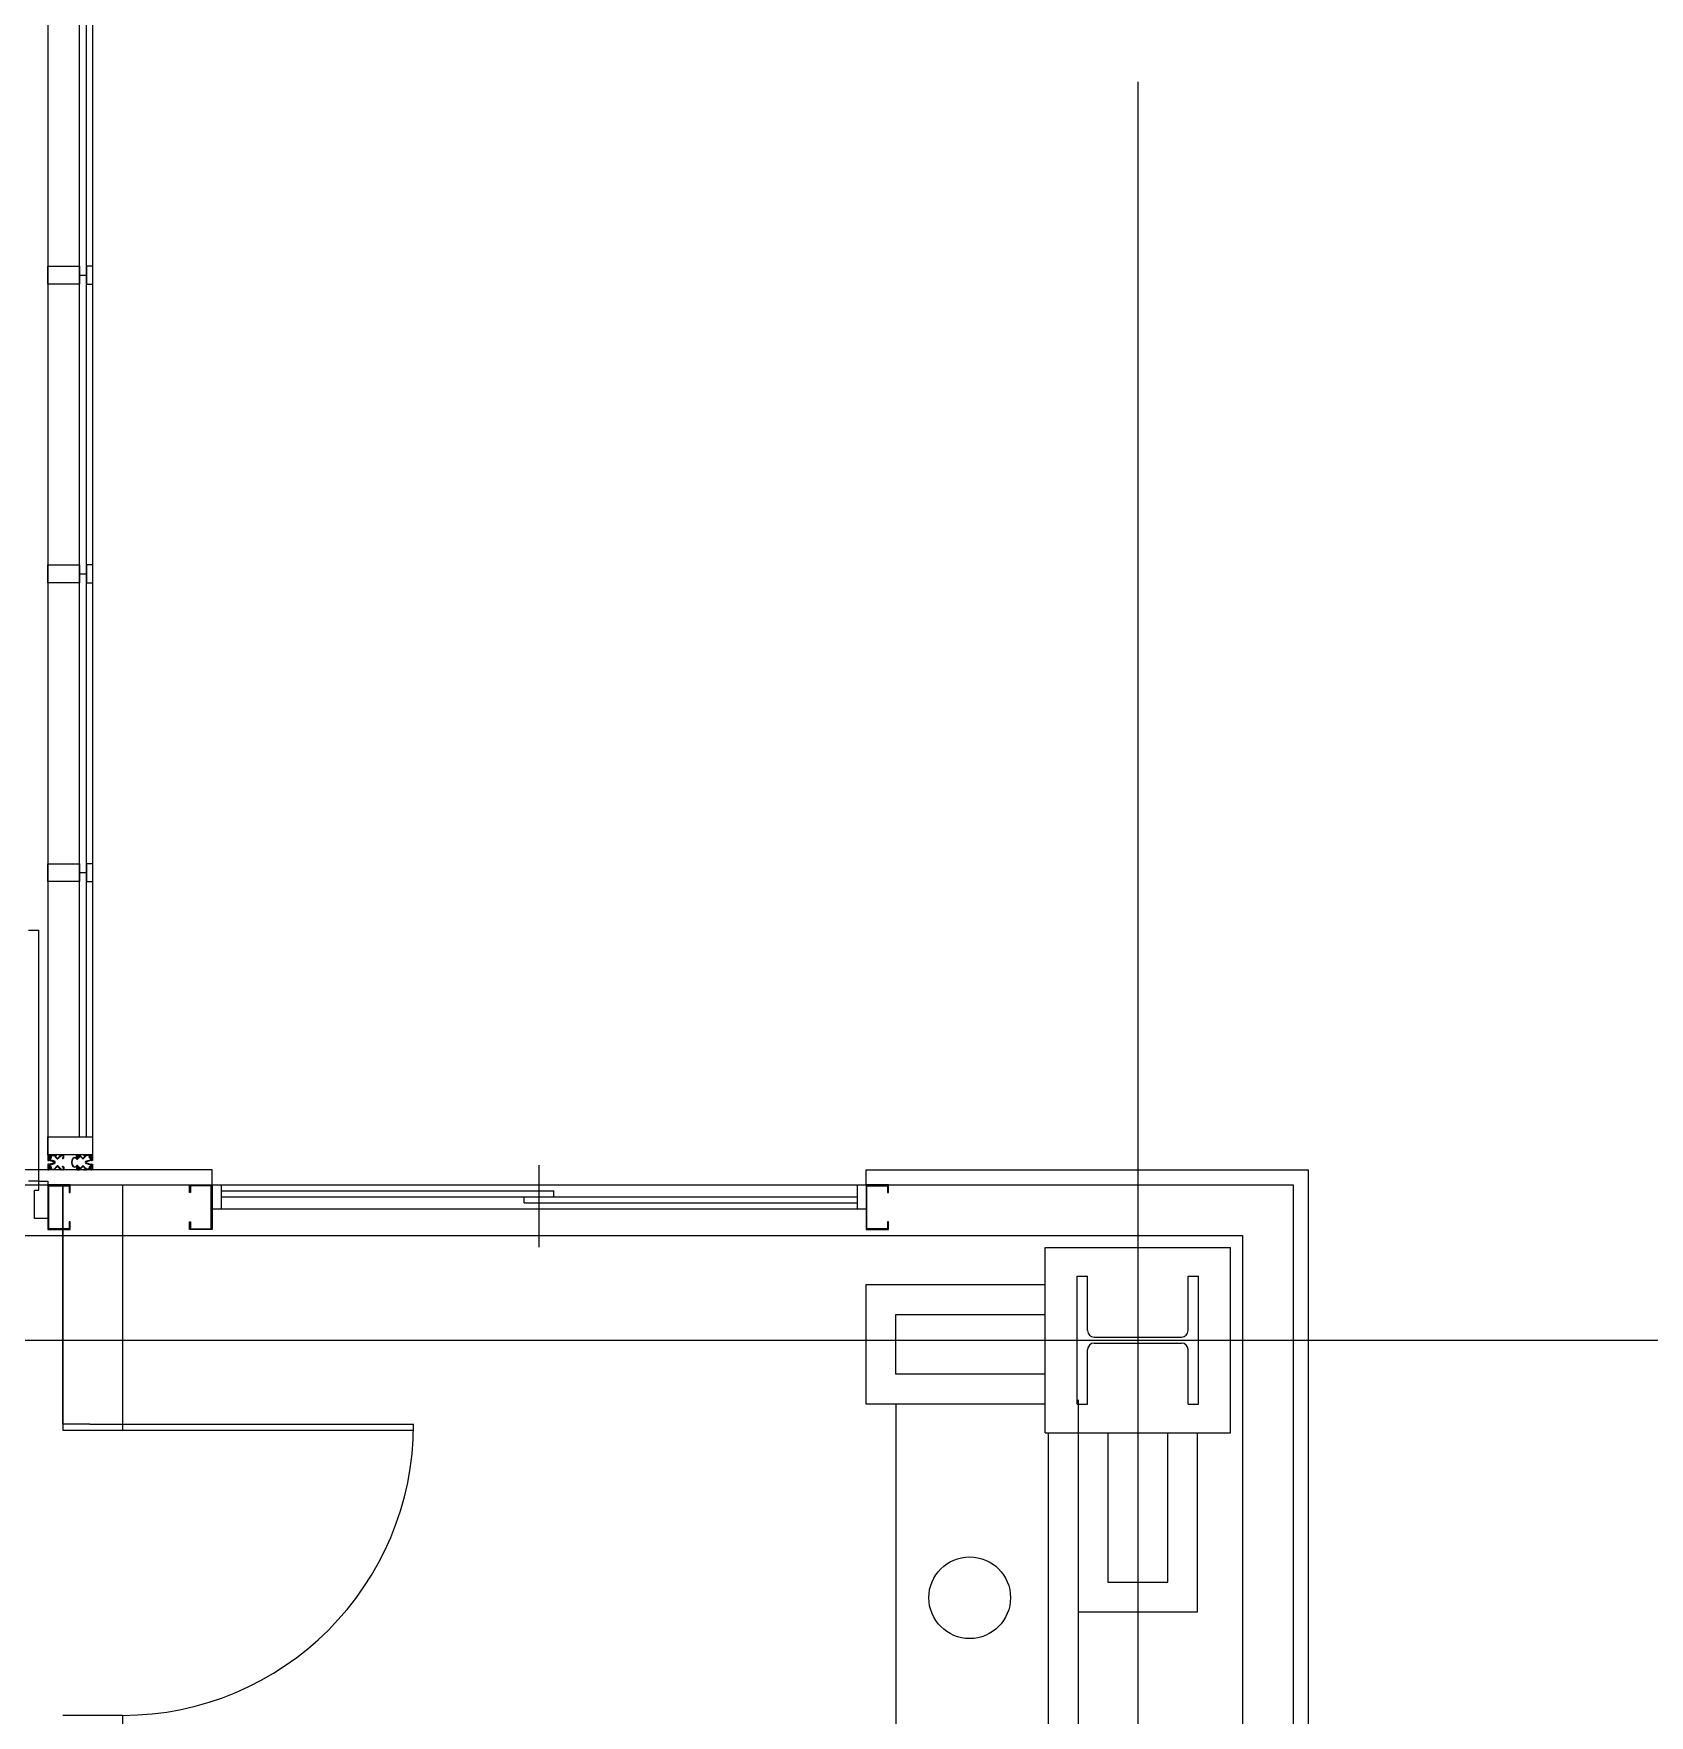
# Model space of a CAD drawing. Header units: millimetres. Extents: x -168200 to 672800, y -7409 to 118800.
# Drawn here: x 277003 to 282413, y 12644 to 18274 of the extents above; entities that cross this region are included whole.
import ezdxf
from ezdxf.xclip import XClip

# ---------------------------------------------------------------- set-up
doc = ezdxf.new("R2010")
doc.units = ezdxf.units.MM
doc.header["$LTSCALE"] = 200
doc.header["$XCLIPFRAME"] = 0
doc.linetypes.add('CENTER', pattern=[50.8, 31.75, -6.35, 6.35, -6.35])
for name, color, linetype in [('1 BA', 9, 'Continuous'), ('단면선', 252, 'Continuous'), ('입면선', 252, 'Continuous'), ('중심선', 252, 'CENTER')]:
    doc.layers.add(name, color=color, linetype=linetype)

# ---------------------------------------------------------------- blocks, each defined once
blk = doc.blocks.new('I-Center 3층 평면도')
at = {"layer": '단면선', "ltscale": 100}
for p, q in [((-203.5, -214), (-203.5, 214)), ((-203.5, 214), (-168.5, 214)), ((-168.5, 32), (-168.5, 214)), ((168.5, 32), (168.5, 214)), ((168.5, 214), (203.5, 214)), ((203.5, -214), (203.5, 214)), ((-146.5, 10), (146.5, 10)), ((-168.5, -214), (-168.5, -32)), ((-146.5, -10), (146.5, -10)), ((168.5, -214), (168.5, -32)), ((-203.5, -214), (-168.5, -214)), ((168.5, -214), (203.5, -214))]:
    blk.add_line(p, q, dxfattribs=at)
for centre, start, end in [((-146.5, 32), 180, 270), ((146.5, 32), 270, 0), ((-146.5, -32), 90, 180), ((146.5, -32), 0, 90)]:
    blk.add_arc(centre, 22, start, end, dxfattribs=at)
at = {"layer": '입면선', "ltscale": 200}
for p, q in [((570, 570), (570, -6000)), ((-3600, -281.3), (-3600, 520)), ((-3600, 520), (-3600, -301.3)), ((-3400, 520), (-3400, -301.3)), ((-3100, 520), (-3100, 440)), ((-3100, 520), (-910, 520)), ((-3070, 520), (-3070, 440)), ((-940, 520), (-940, 440)), ((-910, 520), (-910, 440)), ((-3070, 500), (-1955, 500)), ((-3070, 480), (-940, 480)), ((-2055, 460), (-2055, 480)), ((-2055, 460), (-940, 460)), ((-1955, 480), (-1955, 500)), ((-3100, 440), (-910, 440)), ((-310, -310), (-310, 310)), ((-310, 310), (310, 310)), ((310, -310), (310, 310)), ((-910, -214), (-910, 186)), ((-910, 186), (-310, 186)), ((-810, -114), (-810, 86)), ((-810, 86), (-310, 86)), ((-310, -114), (-810, -114)), ((-310, -214), (-910, -214)), ((-810, -214), (-810, -4300)), ((-200, -200), (-200, -1047.9)), ((-3509, -281.3), (-3600, -281.3)), ((-3509, -281.3), (-2425, -281.3)), ((-3600, -301.3), (-2425, -301.3)), ((-310, -310), (310, -310)), ((-300, -310), (-300, -14690)), ((-200, -310), (-200, -14690)), ((-100, -310), (-100, -810)), ((100, -810), (100, -310)), ((200, -910), (200, -310)), ((-100, -810), (100, -810)), ((-200, -910), (200, -910)), ((-3400, -1256.3), (-3600, -1256.3)), ((-3400, -1256.3), (-3400, -15310))]:
    blk.add_line(p, q, dxfattribs=at)
at = {"layer": '입면선'}
for p, q in [((-100350, 350), (350, 350)), ((350, 350), (350, -60470))]:
    blk.add_line(p, q, dxfattribs=at)
at = {"layer": '입면선', "ltscale": 200}
for points in [[(-4100, 520), (-3100, 520), (-3100, 570), (-4100, 570)], [(-3175, 494.5), (-3175, 520), (-3100, 520), (-3100, 370), (-3175, 370), (-3175, 395.5), (-3172, 395.5), (-3172, 373), (-3103, 373), (-3103, 517), (-3172, 517), (-3172, 494.5)], [(-835, 494.5), (-835, 520), (-910, 520), (-910, 370), (-835, 370), (-835, 395.5), (-838, 395.5), (-838, 373), (-907, 373), (-907, 517), (-838, 517), (-838, 494.5)]]:
    blk.add_lwpolyline(points, close=True, dxfattribs=at)
blk.add_lwpolyline([(-910, 520), (-910, 570), (570, 570)], dxfattribs=at)
at = {"layer": '입면선'}
blk.add_lwpolyline([(-910, 520), (520, 520), (520, -6000)], dxfattribs=at)
at = {"layer": '입면선', "ltscale": 200}
blk.add_circle((-563, -862.4), 136.8, dxfattribs=at)
blk.add_arc((-3400, -281.3), 975, 270, 0, dxfattribs=at)
at = {"layer": '중심선', "ltscale": 200}
for p, q in [((0, 4212.6), (0, -71575.7)), ((-2005, 310.7), (-2005, 586)), ((-109507.9, 0), (9086.6, 0))]:
    blk.add_line(p, q, dxfattribs=at)

msp = doc.modelspace()

# ---------------------------------------------------------------- linework, layer by layer
at = {"layer": '1 BA', "linetype": 'Continuous'}
for p, q in [((277050, 42355), (277050, 14520)), ((277200, 42355), (277200, 14580))]:
    msp.add_line(p, q, dxfattribs=at)
at = {"layer": '1 BA', "linetype": 'Continuous', "ltscale": 2}
for p, q in [((277156, 14580), (277156, 42355)), ((277180, 14580), (277180, 42355))]:
    msp.add_line(p, q, dxfattribs=at)
at = {"layer": '1 BA'}
for p, q in [((277050, 17435), (277050, 17495)), ((277050, 17495), (277156, 17495)), ((277156, 17495), (277156, 17435)), ((277156, 17465), (277180, 17465)), ((277180, 17495), (277180, 17435)), ((277200, 17495), (277180, 17495)), ((277200, 17495), (277200, 17435)), ((277156, 17435), (277050, 17435)), ((277180, 17435), (277200, 17435)), ((277050, 16435), (277050, 16495)), ((277050, 16495), (277156, 16495)), ((277156, 16495), (277156, 16435)), ((277156, 16465), (277180, 16465)), ((277180, 16495), (277180, 16435)), ((277200, 16495), (277180, 16495)), ((277200, 16495), (277200, 16435)), ((277156, 16435), (277050, 16435)), ((277180, 16435), (277200, 16435)), ((277050, 15435), (277050, 15495)), ((277050, 15495), (277156, 15495)), ((277156, 15495), (277156, 15435)), ((277180, 15495), (277180, 15435)), ((277200, 15495), (277180, 15495)), ((277200, 15495), (277200, 15435)), ((277156, 15435), (277050, 15435)), ((277156, 15465), (277180, 15465)), ((277180, 15435), (277200, 15435)), ((276985, 15272.5), (277020, 15272.5)), ((277020, 14432.5), (277020, 15272.5)), ((277050, 14520), (277050, 14580)), ((277050, 14580), (277200, 14580)), ((277200, 14580), (277200, 14520)), ((277200, 14520), (277050, 14520)), ((277050, 14519.5), (277050, 14501.5)), ((277050, 14488.5), (277050, 14470.5)), ((277053, 14520), (277050.5, 14520)), ((277050.5, 14501), (277053, 14501)), ((277053, 14489), (277050.5, 14489)), ((277050.5, 14470), (277053, 14470)), ((277055.5, 14520), (277053.5, 14520)), ((277053.5, 14520), (277053.5, 14516.6)), ((277055.5, 14520), (277053.5, 14520)), ((277053.5, 14520), (277053.5, 14516.6)), ((277053.5, 14515.6), (277053.5, 14519.5)), ((277053.5, 14513.5), (277053.5, 14512.1)), ((277053.5, 14506), (277053.5, 14510)), ((277053.5, 14509), (277053.5, 14507.3)), ((277053.5, 14509), (277053.5, 14507.3)), ((277053.5, 14501.5), (277053.5, 14502.1)), ((277053.5, 14502.1), (277071, 14496.4)), ((277071, 14493.6), (277053.5, 14487.9)), ((277053.5, 14487.9), (277053.5, 14488.5)), ((277053.5, 14480), (277053.5, 14484)), ((277053.5, 14481), (277053.5, 14482.7)), ((277053.5, 14481), (277053.5, 14482.7)), ((277053.5, 14476.5), (277053.5, 14477.9)), ((277053.5, 14470.5), (277053.5, 14474.4)), ((277053.5, 14470), (277053.5, 14473.4)), ((277053.5, 14470), (277053.5, 14473.4)), ((277055.5, 14470), (277053.5, 14470)), ((277055.5, 14470), (277053.5, 14470)), ((277053.7, 14516.2), (277054.9, 14515.4)), ((277053.7, 14516.2), (277054.9, 14515.4)), ((277054.9, 14510.2), (277053.7, 14509.4)), ((277054.9, 14510.2), (277053.7, 14509.4)), ((277054.9, 14479.8), (277053.7, 14480.6)), ((277054.9, 14479.8), (277053.7, 14480.6)), ((277053.7, 14473.8), (277054.9, 14474.6)), ((277053.7, 14473.8), (277054.9, 14474.6)), ((277055.8, 14515.3), (277053.8, 14515.3)), ((277056.8, 14513.8), (277053.8, 14513.8)), ((277053.8, 14511.8), (277056.8, 14511.8)), ((277053.8, 14510.3), (277055.8, 14510.3)), ((277055.8, 14479.7), (277053.8, 14479.7)), ((277053.8, 14478.2), (277056.8, 14478.2)), ((277056.8, 14476.2), (277053.8, 14476.2)), ((277053.8, 14474.7), (277055.8, 14474.7)), ((277071.9, 14499.3), (277054.1, 14505.1)), ((277054.1, 14484.9), (277071.9, 14490.7)), ((277054.5, 14506.3), (277056.5, 14506.3)), ((277054.5, 14506.3), (277056.5, 14506.3)), ((277054.5, 14483.7), (277056.5, 14483.7)), ((277054.5, 14483.7), (277056.5, 14483.7)), ((277055.2, 14515.3), (277055.3, 14515.3)), ((277055.2, 14515.3), (277055.3, 14515.3)), ((277055.3, 14510.3), (277055.2, 14510.3)), ((277055.3, 14510.3), (277055.2, 14510.3)), ((277055.3, 14479.7), (277055.2, 14479.7)), ((277055.3, 14479.7), (277055.2, 14479.7)), ((277055.2, 14474.7), (277055.3, 14474.7)), ((277055.2, 14474.7), (277055.3, 14474.7)), ((277055.5, 14519.3), (277055.5, 14520)), ((277055.5, 14519.3), (277055.5, 14520)), ((277071, 14519.3), (277055.5, 14519.3)), ((277071, 14519.3), (277055.5, 14519.3)), ((277055.5, 14515.5), (277055.5, 14516.8)), ((277055.5, 14515.5), (277055.5, 14516.8)), ((277055.5, 14508.8), (277055.5, 14510.1)), ((277055.5, 14508.8), (277055.5, 14510.1)), ((277055.5, 14481.2), (277055.5, 14479.9)), ((277055.5, 14481.2), (277055.5, 14479.9)), ((277055.5, 14474.5), (277055.5, 14473.2)), ((277055.5, 14474.5), (277055.5, 14473.2)), ((277071, 14470.7), (277055.5, 14470.7)), ((277055.5, 14470.7), (277055.5, 14470)), ((277071, 14470.7), (277055.5, 14470.7)), ((277055.5, 14470.7), (277055.5, 14470)), ((277055.8, 14515.7), (277055.8, 14515.3)), ((277055.8, 14510.3), (277055.8, 14509.9)), ((277055.8, 14480.1), (277055.8, 14479.7)), ((277055.8, 14474.7), (277055.8, 14474.3)), ((277056, 14517.3), (277056.4, 14517.3)), ((277056, 14517.3), (277056.4, 14517.3)), ((277056.4, 14508.3), (277056, 14508.3)), ((277056.4, 14508.3), (277056, 14508.3)), ((277056.4, 14481.7), (277056, 14481.7)), ((277056.4, 14481.7), (277056, 14481.7)), ((277056, 14472.7), (277056.4, 14472.7)), ((277056, 14472.7), (277056.4, 14472.7)), ((277059.3, 14513.5), (277056.6, 14516.1)), ((277056.6, 14509.5), (277059.3, 14512.1)), ((277059.3, 14477.9), (277056.6, 14480.5)), ((277056.6, 14473.9), (277059.3, 14476.5)), ((277057.9, 14513.2), (277056.8, 14513.8)), ((277056.8, 14511.8), (277057.9, 14512.4)), ((277056.8, 14478.2), (277057.9, 14477.6)), ((277057.9, 14476.8), (277056.8, 14476.2)), ((277057.1, 14517), (277060.9, 14513.2)), ((277057.1, 14517), (277060.9, 14513.2)), ((277060.9, 14512.4), (277057.1, 14508.6)), ((277060.9, 14512.4), (277057.1, 14508.6)), ((277060.9, 14477.6), (277057.1, 14481.4)), ((277060.9, 14477.6), (277057.1, 14481.4)), ((277057.1, 14473), (277060.9, 14476.8)), ((277057.1, 14473), (277060.9, 14476.8)), ((277057.2, 14506.6), (277062, 14511.4)), ((277057.2, 14506.6), (277062, 14511.4)), ((277057.2, 14483.4), (277062, 14478.6)), ((277057.2, 14483.4), (277062, 14478.6)), ((277062, 14514.2), (277059.3, 14516.9)), ((277062, 14514.2), (277059.3, 14516.9)), ((277062, 14475.8), (277059.3, 14473.1)), ((277062, 14475.8), (277059.3, 14473.1)), ((277059.6, 14517.8), (277070.3, 14517.8)), ((277059.6, 14517.8), (277070.3, 14517.8)), ((277059.6, 14472.2), (277070.3, 14472.2)), ((277059.6, 14472.2), (277070.3, 14472.2)), ((277079, 14520), (277071, 14520)), ((277071, 14520), (277071, 14519.3)), ((277079, 14520), (277071, 14520)), ((277071, 14520), (277071, 14519.3)), ((277071, 14517.5), (277076.9, 14511.7)), ((277071, 14517.5), (277076.9, 14511.7)), ((277071, 14472.5), (277076.9, 14478.3)), ((277071, 14472.5), (277076.9, 14478.3)), ((277071, 14470), (277071, 14470.7)), ((277071, 14470), (277071, 14470.7)), ((277079, 14470), (277071, 14470)), ((277079, 14470), (277071, 14470)), ((277082.1, 14508.5), (277073.9, 14516.8)), ((277082.1, 14508.5), (277073.9, 14516.8)), ((277082.1, 14481.5), (277073.9, 14473.2)), ((277082.1, 14481.5), (277073.9, 14473.2)), ((277074.6, 14518.5), (277079, 14518.5)), ((277074.6, 14518.5), (277079, 14518.5)), ((277074.6, 14471.5), (277079, 14471.5)), ((277074.6, 14471.5), (277079, 14471.5)), ((277076.9, 14511.7), (277077.2, 14511.7)), ((277076.9, 14511.7), (277077.2, 14511.7)), ((277076.9, 14478.3), (277077.2, 14478.3)), ((277076.9, 14478.3), (277077.2, 14478.3)), ((277077.2, 14511.7), (277077.2, 14511.3)), ((277077.2, 14511.7), (277077.2, 14511.3)), ((277077.2, 14511.3), (277081.8, 14506.8)), ((277077.2, 14511.3), (277081.8, 14506.8)), ((277077.2, 14478.7), (277081.8, 14483.2)), ((277077.2, 14478.7), (277081.8, 14483.2)), ((277077.2, 14478.3), (277077.2, 14478.7)), ((277077.2, 14478.3), (277077.2, 14478.7)), ((277079, 14518.5), (277079, 14520)), ((277079, 14518.5), (277079, 14520)), ((277079, 14471.5), (277079, 14470)), ((277079, 14471.5), (277079, 14470)), ((277094, 14519.7), (277082.8, 14508.5)), ((277094, 14519.7), (277082.8, 14508.5)), ((277094, 14470.3), (277082.8, 14481.5)), ((277094, 14470.3), (277082.8, 14481.5)), ((277083.2, 14506.8), (277092.1, 14515.7)), ((277083.2, 14506.8), (277092.1, 14515.7)), ((277083.2, 14483.2), (277092.1, 14474.3)), ((277083.2, 14483.2), (277092.1, 14474.3)), ((277092.1, 14515.7), (277092.6, 14515.2)), ((277092.1, 14515.7), (277092.6, 14515.2)), ((277092.1, 14474.3), (277092.6, 14474.8)), ((277092.1, 14474.3), (277092.6, 14474.8)), ((277093, 14515.1), (277094.4, 14515.3)), ((277093, 14515.1), (277094.4, 14515.3)), ((277093, 14475), (277094.4, 14474.7)), ((277093, 14475), (277094.4, 14474.7)), ((277093.9, 14517.4), (277094.6, 14518.2)), ((277093.9, 14517.4), (277094.6, 14518.2)), ((277094.8, 14515.8), (277093.9, 14516.7)), ((277094.8, 14515.8), (277093.9, 14516.7)), ((277094.8, 14474.2), (277093.9, 14473.3)), ((277094.8, 14474.2), (277093.9, 14473.3)), ((277093.9, 14472.6), (277094.6, 14471.8)), ((277093.9, 14472.6), (277094.6, 14471.8)), ((277102.5, 14520), (277094.7, 14520)), ((277102.5, 14520), (277094.7, 14520)), ((277094.7, 14515.4), (277094.8, 14515.5)), ((277094.7, 14515.4), (277094.8, 14515.5)), ((277094.7, 14474.6), (277094.8, 14474.5)), ((277094.7, 14474.6), (277094.8, 14474.5)), ((277102.5, 14470), (277094.7, 14470)), ((277102.5, 14470), (277094.7, 14470)), ((277095.3, 14518.5), (277101.5, 14518.5)), ((277095.3, 14518.5), (277101.5, 14518.5)), ((277095.3, 14471.5), (277101.5, 14471.5)), ((277095.3, 14471.5), (277101.5, 14471.5)), ((277098.8, 14510.9), (277098.6, 14509.5)), ((277098.8, 14510.9), (277098.6, 14509.5)), ((277098.8, 14479.1), (277098.6, 14480.5)), ((277098.8, 14479.1), (277098.6, 14480.5)), ((277098.7, 14509.1), (277099.5, 14508.3)), ((277098.7, 14509.1), (277099.5, 14508.3)), ((277098.7, 14480.9), (277099.5, 14481.7)), ((277098.7, 14480.9), (277099.5, 14481.7)), ((277099, 14511.3), (277098.9, 14511.2)), ((277099, 14511.3), (277098.9, 14511.2)), ((277099, 14478.7), (277098.9, 14478.8)), ((277099, 14478.7), (277098.9, 14478.8)), ((277100.2, 14510.4), (277099.3, 14511.3)), ((277100.2, 14510.4), (277099.3, 14511.3)), ((277100.2, 14479.6), (277099.3, 14478.7)), ((277100.2, 14479.6), (277099.3, 14478.7)), ((277101.7, 14511.1), (277100.9, 14510.4)), ((277101.7, 14511.1), (277100.9, 14510.4)), ((277100.9, 14508.3), (277103.2, 14510.5)), ((277100.9, 14508.3), (277103.2, 14510.5)), ((277100.9, 14481.7), (277103.2, 14479.5)), ((277100.9, 14481.7), (277103.2, 14479.5)), ((277101.7, 14478.9), (277100.9, 14479.6)), ((277101.7, 14478.9), (277100.9, 14479.6)), ((277102, 14518), (277102, 14511.8)), ((277102, 14518), (277102, 14511.8)), ((277102, 14472), (277102, 14478.2)), ((277102, 14472), (277102, 14478.2)), ((277103.5, 14511.2), (277103.5, 14519)), ((277103.5, 14511.2), (277103.5, 14519)), ((277103.5, 14478.8), (277103.5, 14471)), ((277103.5, 14478.8), (277103.5, 14471)), ((277146.9, 14505.7), (277144.9, 14507.8)), ((277144.9, 14482.2), (277146.9, 14484.2)), ((277145.6, 14508.5), (277147.7, 14506.4)), ((277147.7, 14483.5), (277145.6, 14481.5)), ((277146.5, 14511.2), (277146.5, 14519)), ((277146.5, 14511.2), (277146.5, 14519)), ((277146.5, 14478.8), (277146.5, 14471)), ((277146.5, 14478.8), (277146.5, 14471)), ((277149.1, 14508.3), (277146.8, 14510.5)), ((277149.1, 14508.3), (277146.8, 14510.5)), ((277149.1, 14481.7), (277146.8, 14479.5)), ((277149.1, 14481.7), (277146.8, 14479.5)), ((277147.5, 14520), (277155.3, 14520)), ((277147.5, 14520), (277155.3, 14520)), ((277147.5, 14470), (277155.3, 14470)), ((277147.5, 14470), (277155.3, 14470)), ((277148, 14518), (277148, 14511.8)), ((277148, 14518), (277148, 14511.8)), ((277148, 14472), (277148, 14478.2)), ((277148, 14472), (277148, 14478.2)), ((277148.3, 14511.1), (277149.1, 14510.4)), ((277148.3, 14511.1), (277149.1, 14510.4)), ((277148.3, 14478.9), (277149.1, 14479.6)), ((277148.3, 14478.9), (277149.1, 14479.6)), ((277154.7, 14518.5), (277148.5, 14518.5)), ((277154.7, 14518.5), (277148.5, 14518.5)), ((277154.7, 14471.5), (277148.5, 14471.5)), ((277154.7, 14471.5), (277148.5, 14471.5)), ((277149.1, 14506.4), (277152.4, 14509.8)), ((277152.4, 14480.2), (277149.1, 14483.5)), ((277150, 14511.4), (277149.5, 14515.7)), ((277149.5, 14474.3), (277150, 14478.6)), ((277158.8, 14514.7), (277149.8, 14505.7)), ((277149.8, 14510.4), (277150.7, 14511.3)), ((277149.8, 14510.4), (277150.7, 14511.3)), ((277149.8, 14484.2), (277158.8, 14475.2)), ((277149.8, 14479.6), (277150.7, 14478.7)), ((277149.8, 14479.6), (277150.7, 14478.7)), ((277151.3, 14509.1), (277150.5, 14508.3)), ((277151.3, 14509.1), (277150.5, 14508.3)), ((277151.3, 14480.9), (277150.5, 14481.7)), ((277151.3, 14480.9), (277150.5, 14481.7)), ((277151, 14511.6), (277150.6, 14511.2)), ((277150.6, 14478.7), (277151, 14478.3)), ((277151.5, 14512.7), (277150.9, 14514.6)), ((277151.5, 14477.2), (277150.9, 14475.3)), ((277152.4, 14510.2), (277151, 14511.6)), ((277151, 14511.3), (277151.1, 14511.2)), ((277151, 14511.3), (277151.1, 14511.2)), ((277151, 14478.3), (277152.4, 14479.7)), ((277151, 14478.7), (277151.1, 14478.8)), ((277151, 14478.7), (277151.1, 14478.8)), ((277151.2, 14517.4), (277155.5, 14516.8)), ((277151.2, 14510.9), (277151.4, 14509.5)), ((277151.2, 14510.9), (277151.4, 14509.5)), ((277151.2, 14479.1), (277151.4, 14480.5)), ((277151.2, 14479.1), (277151.4, 14480.5)), ((277155.5, 14473.1), (277151.2, 14472.6)), ((277153, 14511.3), (277151.5, 14512.7)), ((277153, 14478.6), (277151.5, 14477.2)), ((277152.2, 14515.9), (277154.1, 14515.3)), ((277152.2, 14474), (277154.1, 14474.6)), ((277155.5, 14513.2), (277153.7, 14511.3)), ((277155.5, 14476.8), (277153.7, 14478.6)), ((277154.1, 14515.3), (277155.5, 14513.9)), ((277154.1, 14474.6), (277155.5, 14476.1)), ((277155.2, 14515.8), (277156.1, 14516.7)), ((277155.2, 14515.8), (277156.1, 14516.7)), ((277155.6, 14516.3), (277155.2, 14515.9)), ((277155.2, 14515.9), (277156.6, 14514.4)), ((277155.3, 14515.4), (277155.2, 14515.5)), ((277155.3, 14515.4), (277155.2, 14515.5)), ((277156.6, 14475.5), (277155.2, 14474.1)), ((277155.3, 14474.6), (277155.2, 14474.5)), ((277155.3, 14474.6), (277155.2, 14474.5)), ((277155.2, 14474.2), (277156.1, 14473.3)), ((277155.2, 14474.2), (277156.1, 14473.3)), ((277155.2, 14474.1), (277155.6, 14473.7)), ((277156.1, 14517.4), (277155.4, 14518.2)), ((277156.1, 14517.4), (277155.4, 14518.2)), ((277156.1, 14472.6), (277155.4, 14471.8)), ((277156.1, 14472.6), (277155.4, 14471.8)), ((277157, 14515.1), (277155.6, 14515.3)), ((277157, 14515.1), (277155.6, 14515.3)), ((277157, 14475), (277155.6, 14474.7)), ((277157, 14475), (277155.6, 14474.7)), ((277156, 14519.7), (277167.2, 14508.5)), ((277156, 14519.7), (277167.2, 14508.5)), ((277156, 14470.3), (277167.2, 14481.5)), ((277156, 14470.3), (277167.2, 14481.5)), ((277157.1, 14514.4), (277158, 14515.4)), ((277158, 14474.5), (277157.1, 14475.5)), ((277157.9, 14515.7), (277157.4, 14515.2)), ((277157.9, 14515.7), (277157.4, 14515.2)), ((277157.9, 14474.3), (277157.4, 14474.8)), ((277157.9, 14474.3), (277157.4, 14474.8)), ((277166.8, 14506.8), (277157.9, 14515.7)), ((277166.8, 14506.8), (277157.9, 14515.7)), ((277166.8, 14483.2), (277157.9, 14474.3)), ((277166.8, 14483.2), (277157.9, 14474.3)), ((277158.5, 14515.4), (277158.8, 14515.1)), ((277158.8, 14474.8), (277158.5, 14474.5)), ((277167.9, 14508.5), (277176.1, 14516.8)), ((277167.9, 14508.5), (277176.1, 14516.8)), ((277167.9, 14481.5), (277176.1, 14473.2)), ((277167.9, 14481.5), (277176.1, 14473.2)), ((277172.8, 14511.3), (277168.2, 14506.8)), ((277172.8, 14511.3), (277168.2, 14506.8)), ((277172.8, 14478.7), (277168.2, 14483.2)), ((277172.8, 14478.7), (277168.2, 14483.2)), ((277171, 14518.5), (277171, 14520)), ((277171, 14520), (277179, 14520)), ((277171, 14518.5), (277171, 14520)), ((277171, 14520), (277179, 14520)), ((277175.4, 14518.5), (277171, 14518.5)), ((277175.4, 14518.5), (277171, 14518.5)), ((277175.4, 14471.5), (277171, 14471.5)), ((277171, 14471.5), (277171, 14470)), ((277175.4, 14471.5), (277171, 14471.5)), ((277171, 14471.5), (277171, 14470)), ((277171, 14470), (277179, 14470)), ((277171, 14470), (277179, 14470)), ((277173.1, 14511.7), (277172.8, 14511.7)), ((277172.8, 14511.7), (277172.8, 14511.3)), ((277173.1, 14511.7), (277172.8, 14511.7)), ((277172.8, 14511.7), (277172.8, 14511.3)), ((277172.8, 14478.3), (277172.8, 14478.7)), ((277172.8, 14478.3), (277172.8, 14478.7)), ((277173.1, 14478.3), (277172.8, 14478.3)), ((277173.1, 14478.3), (277172.8, 14478.3)), ((277179, 14517.5), (277173.1, 14511.7)), ((277179, 14517.5), (277173.1, 14511.7)), ((277179, 14472.5), (277173.1, 14478.3)), ((277179, 14472.5), (277173.1, 14478.3)), ((277178.1, 14499.3), (277195.9, 14505.1)), ((277195.9, 14484.9), (277178.1, 14490.7)), ((277179, 14520), (277179, 14519.3)), ((277179, 14520), (277179, 14519.3)), ((277179, 14519.3), (277194.5, 14519.3)), ((277179, 14519.3), (277194.5, 14519.3)), ((277196.5, 14502.1), (277179, 14496.4)), ((277179, 14493.6), (277196.5, 14487.9)), ((277179, 14470), (277179, 14470.7)), ((277179, 14470.7), (277194.5, 14470.7)), ((277179, 14470), (277179, 14470.7)), ((277179, 14470.7), (277194.5, 14470.7)), ((277190.4, 14517.8), (277179.7, 14517.8)), ((277190.4, 14517.8), (277179.7, 14517.8)), ((277190.4, 14472.2), (277179.7, 14472.2)), ((277190.4, 14472.2), (277179.7, 14472.2)), ((277188, 14514.2), (277190.7, 14516.9)), ((277188, 14514.2), (277190.7, 14516.9)), ((277192.8, 14506.6), (277188, 14511.4)), ((277192.8, 14506.6), (277188, 14511.4)), ((277192.8, 14483.4), (277188, 14478.6)), ((277192.8, 14483.4), (277188, 14478.6)), ((277188, 14475.8), (277190.7, 14473.1)), ((277188, 14475.8), (277190.7, 14473.1)), ((277192.9, 14517), (277189.1, 14513.2)), ((277192.9, 14517), (277189.1, 14513.2)), ((277189.1, 14512.4), (277192.9, 14508.6)), ((277189.1, 14512.4), (277192.9, 14508.6)), ((277189.1, 14477.6), (277192.9, 14481.4)), ((277189.1, 14477.6), (277192.9, 14481.4)), ((277192.9, 14473), (277189.1, 14476.8)), ((277192.9, 14473), (277189.1, 14476.8)), ((277190.7, 14513.5), (277193.4, 14516.1)), ((277193.4, 14509.5), (277190.7, 14512.1)), ((277190.7, 14477.9), (277193.4, 14480.5)), ((277193.4, 14473.9), (277190.7, 14476.5)), ((277192.1, 14513.2), (277193.2, 14513.8)), ((277193.2, 14511.8), (277192.1, 14512.4)), ((277193.2, 14478.2), (277192.1, 14477.6)), ((277192.1, 14476.8), (277193.2, 14476.2)), ((277193.2, 14513.8), (277196.2, 14513.8)), ((277196.2, 14511.8), (277193.2, 14511.8)), ((277196.2, 14478.2), (277193.2, 14478.2)), ((277193.2, 14476.2), (277196.2, 14476.2)), ((277195.5, 14506.3), (277193.5, 14506.3)), ((277195.5, 14506.3), (277193.5, 14506.3)), ((277195.5, 14483.7), (277193.5, 14483.7)), ((277195.5, 14483.7), (277193.5, 14483.7)), ((277194, 14517.3), (277193.6, 14517.3)), ((277194, 14517.3), (277193.6, 14517.3)), ((277193.6, 14508.3), (277194, 14508.3)), ((277193.6, 14508.3), (277194, 14508.3)), ((277193.6, 14481.7), (277194, 14481.7)), ((277193.6, 14481.7), (277194, 14481.7)), ((277194, 14472.7), (277193.6, 14472.7)), ((277194, 14472.7), (277193.6, 14472.7)), ((277194.2, 14515.7), (277194.2, 14515.3)), ((277194.2, 14515.3), (277196.2, 14515.3)), ((277196.2, 14510.3), (277194.2, 14510.3)), ((277194.2, 14510.3), (277194.2, 14509.9)), ((277194.2, 14480.1), (277194.2, 14479.7)), ((277194.2, 14479.7), (277196.2, 14479.7)), ((277196.2, 14474.7), (277194.2, 14474.7)), ((277194.2, 14474.7), (277194.2, 14474.3)), ((277194.5, 14519.3), (277194.5, 14520)), ((277194.5, 14520), (277196.5, 14520)), ((277194.5, 14519.3), (277194.5, 14520)), ((277194.5, 14520), (277196.5, 14520)), ((277194.5, 14515.5), (277194.5, 14516.8)), ((277194.5, 14515.5), (277194.5, 14516.8)), ((277194.5, 14508.8), (277194.5, 14510.1)), ((277194.5, 14508.8), (277194.5, 14510.1)), ((277194.5, 14481.2), (277194.5, 14479.9)), ((277194.5, 14481.2), (277194.5, 14479.9)), ((277194.5, 14474.5), (277194.5, 14473.2)), ((277194.5, 14474.5), (277194.5, 14473.2)), ((277194.5, 14470.7), (277194.5, 14470)), ((277194.5, 14470.7), (277194.5, 14470)), ((277194.5, 14470), (277196.5, 14470)), ((277194.5, 14470), (277196.5, 14470)), ((277194.8, 14515.3), (277194.7, 14515.3)), ((277194.8, 14515.3), (277194.7, 14515.3)), ((277194.7, 14510.3), (277194.8, 14510.3)), ((277194.7, 14510.3), (277194.8, 14510.3)), ((277194.7, 14479.7), (277194.8, 14479.7)), ((277194.7, 14479.7), (277194.8, 14479.7)), ((277194.8, 14474.7), (277194.7, 14474.7)), ((277194.8, 14474.7), (277194.7, 14474.7)), ((277196.3, 14516.2), (277195.1, 14515.4)), ((277196.3, 14516.2), (277195.1, 14515.4)), ((277195.1, 14510.2), (277196.3, 14509.4)), ((277195.1, 14510.2), (277196.3, 14509.4)), ((277195.1, 14479.8), (277196.3, 14480.6)), ((277195.1, 14479.8), (277196.3, 14480.6)), ((277196.3, 14473.8), (277195.1, 14474.6)), ((277196.3, 14473.8), (277195.1, 14474.6)), ((277196.5, 14520), (277196.5, 14516.6)), ((277196.5, 14520), (277196.5, 14516.6)), ((277196.5, 14515.6), (277196.5, 14519.5)), ((277196.5, 14513.5), (277196.5, 14512.1)), ((277196.5, 14506), (277196.5, 14510)), ((277196.5, 14509), (277196.5, 14507.3)), ((277196.5, 14509), (277196.5, 14507.3)), ((277196.5, 14501.5), (277196.5, 14502.1)), ((277196.5, 14487.9), (277196.5, 14488.5)), ((277196.5, 14480), (277196.5, 14484)), ((277196.5, 14481), (277196.5, 14482.7)), ((277196.5, 14481), (277196.5, 14482.7)), ((277196.5, 14476.5), (277196.5, 14477.9)), ((277196.5, 14470.5), (277196.5, 14474.4)), ((277196.5, 14470), (277196.5, 14473.4)), ((277196.5, 14470), (277196.5, 14473.4)), ((277197, 14520), (277199.5, 14520)), ((277199.5, 14501), (277197, 14501)), ((277197, 14489), (277199.5, 14489)), ((277199.5, 14470), (277197, 14470)), ((277200, 14519.5), (277200, 14501.5)), ((277200, 14488.5), (277200, 14470.5)), ((277020, 14432.5), (276985, 14432.5)), ((277020, 14402.5), (277020, 14432.5)), ((277020, 14432.5), (277050, 14432.5)), ((277050, 14432.5), (277050, 14307.5)), ((277005, 14307.5), (277005, 14402.5)), ((277005, 14402.5), (277020, 14402.5)), ((277050, 14307.5), (277005, 14307.5)), ((277005, 14307.5), (277005, 14307.5)), ((277005, 14307.5), (277005, 14307.5))]:
    msp.add_line(p, q, dxfattribs=at)
at = {"layer": '1 BA', "ltscale": 200}
for p, q in [((277125, 14420), (277050, 14420)), ((277050, 14420), (277050, 14270)), ((277053, 14273), (277053, 14417)), ((277053, 14417), (277122, 14417)), ((277122, 14417), (277122, 14394.5)), ((277125, 14394.5), (277125, 14420)), ((277122, 14394.5), (277125, 14394.5)), ((277050, 14270), (277125, 14270)), ((277122, 14273), (277053, 14273)), ((277125, 14295.5), (277122, 14295.5)), ((277122, 14295.5), (277122, 14273)), ((277125, 14270), (277125, 14295.5))]:
    msp.add_line(p, q, dxfattribs=at)
at = {"layer": '1 BA'}
for centre, radius, start, end in [((277050.5, 14519.5), 0.5, 90, 180), ((277050.5, 14501.5), 0.5, 180, 270), ((277050.5, 14488.5), 0.5, 90, 180), ((277050.5, 14470.5), 0.5, 180, 270), ((277053, 14519.5), 0.5, 0, 90), ((277053.5, 14505.3), 0.5, 106.6015, 325.2724), ((277053, 14501.5), 0.5, 270, 0), ((277053, 14488.5), 0.5, 0, 90), ((277053.5, 14484.7), 0.5, 34.7276, 253.3985), ((277053, 14470.5), 0.5, 270, 360), ((277053.3, 14506), 0.2, 286.6015, 360), ((277053.3, 14484), 0.2, 0, 73.3985), ((277054, 14516.6), 0.5, 180, 235), ((277054, 14516.6), 0.5, 180, 235), ((277053.8, 14515.6), 0.3, 180, 270), ((277053.8, 14513.5), 0.3, 90, 180), ((277053.8, 14512.1), 0.3, 180, 270), ((277053.8, 14510), 0.3, 90, 180), ((277054, 14509), 0.5, 125, 180), ((277054, 14509), 0.5, 125, 180), ((277054.5, 14507.3), 1, 180, 270), ((277054.5, 14507.3), 1, 180, 270), ((277054.5, 14482.7), 1, 90, 180), ((277054.5, 14482.7), 1, 90, 180), ((277054, 14481), 0.5, 180, 235), ((277054, 14481), 0.5, 180, 235), ((277053.8, 14480), 0.3, 180, 270), ((277053.8, 14477.9), 0.3, 90, 180), ((277053.8, 14476.5), 0.3, 180, 270), ((277053.8, 14474.4), 0.3, 90, 180), ((277054, 14473.4), 0.5, 125, 180), ((277054, 14473.4), 0.5, 125, 180), ((277054.1, 14504.9), 0.2, 71.8739, 145.2724), ((277054.1, 14485.1), 0.2, 214.7276, 288.1261), ((277055.2, 14515.8), 0.5, 235, 270), ((277055.2, 14515.8), 0.5, 235, 270), ((277055.2, 14509.8), 0.5, 90, 125), ((277055.2, 14509.8), 0.5, 90, 125), ((277055.2, 14480.2), 0.5, 235, 270), ((277055.2, 14480.2), 0.5, 235, 270), ((277055.2, 14474.2), 0.5, 90, 125), ((277055.2, 14474.2), 0.5, 90, 125), ((277055.3, 14515.5), 0.2, 270, 360), ((277055.3, 14515.5), 0.2, 270, 0), ((277055.3, 14510.1), 0.2, 0, 90), ((277055.3, 14510.1), 0.2, 360, 90), ((277055.3, 14479.9), 0.2, 270, 360), ((277055.3, 14479.9), 0.2, 270, 0), ((277055.3, 14474.5), 0.2, 0, 90), ((277055.3, 14474.5), 0.2, 360, 90), ((277056, 14516.8), 0.5, 90, 180), ((277056, 14516.8), 0.5, 90, 180), ((277056, 14508.8), 0.5, 180, 270), ((277056, 14508.8), 0.5, 180, 270), ((277056, 14481.2), 0.5, 90, 180), ((277056, 14481.2), 0.5, 90, 180), ((277056, 14473.2), 0.5, 180, 270), ((277056, 14473.2), 0.5, 180, 270), ((277056.3, 14515.7), 0.5, 46.2557, 180), ((277056.3, 14509.9), 0.5, 180, 313.7443), ((277056.3, 14480.1), 0.5, 46.2557, 180), ((277056.3, 14474.3), 0.5, 180, 313.7443), ((277056.4, 14516.3), 1, 45, 90), ((277056.4, 14516.3), 1, 45, 90), ((277056.4, 14509.3), 1, 270, 315), ((277056.4, 14509.3), 1, 270, 315), ((277056.4, 14480.7), 1, 45, 90), ((277056.4, 14480.7), 1, 45, 90), ((277056.4, 14473.7), 1, 270, 315), ((277056.4, 14473.7), 1, 270, 315), ((277056.5, 14507.3), 1, 270, 315), ((277056.5, 14507.3), 1, 270, 315), ((277056.5, 14482.7), 1, 45, 90), ((277056.5, 14482.7), 1, 45, 90), ((277057.6, 14512.8), 0.5, 298.7298, 61.2702), ((277057.6, 14477.2), 0.5, 298.7298, 61.2702), ((277059.6, 14517.3), 0.5, 90, 225), ((277059.6, 14517.3), 0.5, 90, 225), ((277059.6, 14472.7), 0.5, 135, 270), ((277059.6, 14472.7), 0.5, 135, 270), ((277058.6, 14512.8), 1, 313.7443, 46.2557), ((277058.6, 14477.2), 1, 313.7443, 46.2557), ((277060.6, 14512.8), 0.5, 315, 45), ((277060.6, 14512.8), 0.5, 315, 45), ((277060.6, 14477.2), 0.5, 315, 45), ((277060.6, 14477.2), 0.5, 315, 45), ((277060.6, 14512.8), 2, 315, 45), ((277060.6, 14512.8), 2, 315, 45), ((277060.6, 14477.2), 2, 315, 45), ((277060.6, 14477.2), 2, 315, 45), ((277070.3, 14516.8), 1, 45, 90), ((277070.3, 14516.8), 1, 45, 90), ((277070.3, 14473.2), 1, 270, 315), ((277070.3, 14473.2), 1, 270, 315), ((277070.5, 14495), 1.5, 288.1261, 71.8739), ((277070.5, 14495), 4.5, 288.1261, 71.8739), ((277074.6, 14517.5), 1, 90, 225), ((277074.6, 14517.5), 1, 90, 225), ((277074.6, 14472.5), 1, 135, 270), ((277074.6, 14472.5), 1, 135, 270), ((277082.5, 14507.5), 1, 225, 315), ((277082.5, 14507.5), 1, 225, 315), ((277082.5, 14482.5), 1, 45, 135), ((277082.5, 14482.5), 1, 45, 135), ((277082.5, 14508.9), 0.5, 225, 315), ((277082.5, 14508.9), 0.5, 225, 315), ((277082.5, 14481.1), 0.5, 45, 135), ((277082.5, 14481.1), 0.5, 45, 135), ((277092.9, 14515.5), 0.5, 225, 280), ((277092.9, 14515.5), 0.5, 225, 280), ((277092.9, 14474.5), 0.5, 80, 135), ((277092.9, 14474.5), 0.5, 80, 135), ((277094.2, 14517.1), 0.5, 135, 225), ((277094.2, 14517.1), 0.5, 135, 225), ((277094.2, 14472.9), 0.5, 135, 225), ((277094.2, 14472.9), 0.5, 135, 225), ((277094.7, 14519), 1, 90, 135), ((277094.7, 14519), 1, 90, 135), ((277094.7, 14471), 1, 225, 270), ((277094.7, 14471), 1, 225, 270), ((277094.3, 14515.8), 0.5, 280, 315), ((277094.3, 14515.8), 0.5, 280, 315), ((277094.3, 14474.2), 0.5, 45, 80), ((277094.3, 14474.2), 0.5, 45, 80), ((277095.3, 14517.5), 1, 90, 135), ((277095.3, 14517.5), 1, 90, 135), ((277095.3, 14472.5), 1, 225, 270), ((277095.3, 14472.5), 1, 225, 270), ((277094.7, 14515.7), 0.2, 315, 45), ((277094.7, 14515.7), 0.2, 315, 45), ((277094.7, 14474.3), 0.2, 315, 45), ((277094.7, 14474.3), 0.2, 315, 45), ((277099, 14509.5), 0.5, 170, 225), ((277099, 14509.5), 0.5, 170, 225), ((277099, 14480.6), 0.5, 135, 190), ((277099, 14480.6), 0.5, 135, 190), ((277099.3, 14510.8), 0.5, 135, 170), ((277099.3, 14510.8), 0.5, 135, 170), ((277099.3, 14479.2), 0.5, 190, 225), ((277099.3, 14479.2), 0.5, 190, 225), ((277099.2, 14511.2), 0.2, 45, 135), ((277099.2, 14511.2), 0.2, 45, 135), ((277099.2, 14478.9), 0.2, 225, 315), ((277099.2, 14478.9), 0.2, 225, 315), ((277100.2, 14509), 1, 225, 315), ((277100.2, 14509), 1, 225, 315), ((277100.2, 14481), 1, 45, 135), ((277100.2, 14481), 1, 45, 135), ((277100.6, 14510.7), 0.5, 225, 315), ((277100.6, 14510.7), 0.5, 225, 315), ((277100.6, 14479.3), 0.5, 45, 135), ((277100.6, 14479.3), 0.5, 45, 135), ((277101.5, 14518), 0.5, 0, 90), ((277101.5, 14518), 0.5, 0, 90), ((277101.5, 14472), 0.5, 270, 0), ((277101.5, 14472), 0.5, 270, 0), ((277101, 14511.8), 1, 315, 360), ((277101, 14511.8), 1, 315, 360), ((277101, 14478.2), 1, 360, 45), ((277101, 14478.2), 1, 0, 45), ((277102.5, 14519), 1, 0, 90), ((277102.5, 14519), 1, 0, 90), ((277102.5, 14471), 1, 270, 0), ((277102.5, 14471), 1, 270, 0), ((277102.5, 14511.2), 1, 315, 360), ((277102.5, 14511.2), 1, 315, 360), ((277102.5, 14478.8), 1, 0, 45), ((277102.5, 14478.8), 1, 0, 45), ((277148.4, 14495), 19.5, 136.9584, 223.0441), ((277148.4, 14495), 18.5, 136.9584, 223.044), ((277140, 14502.8), 8, 45, 136.9584), ((277140, 14487.1), 8.02, 223.1913, 314.8516), ((277140, 14502.8), 7, 45, 136.9584), ((277140, 14487.1), 7, 223.0479, 314.9949), ((277147.5, 14519), 1, 90, 180), ((277147.5, 14519), 1, 90, 180), ((277147.5, 14511.2), 1, 180, 225), ((277147.5, 14511.2), 1, 180, 225), ((277147.5, 14478.8), 1, 135, 180), ((277147.5, 14478.8), 1, 135, 180), ((277147.5, 14471), 1, 180, 270), ((277147.5, 14471), 1, 180, 270), ((277148.4, 14507.2), 2, 225, 315), ((277148.4, 14482.8), 2, 45, 135), ((277148.4, 14507.2), 1, 225, 315), ((277148.4, 14482.8), 1, 45, 135), ((277148.5, 14518), 0.5, 90, 180), ((277148.5, 14518), 0.5, 90, 180), ((277149, 14511.8), 1, 180, 225), ((277149, 14511.8), 1, 180, 225), ((277149, 14478.2), 1, 135, 180), ((277149, 14478.2), 1, 135, 180), ((277148.5, 14472), 0.5, 180, 270), ((277148.5, 14472), 0.5, 180, 270), ((277149.4, 14510.7), 0.5, 225, 315), ((277149.4, 14510.7), 0.5, 225, 315), ((277149.8, 14509), 1, 225, 315), ((277149.8, 14509), 1, 225, 315), ((277149.8, 14481), 1, 45, 135), ((277149.8, 14481), 1, 45, 135), ((277149.4, 14479.3), 0.5, 45, 135), ((277149.4, 14479.3), 0.5, 45, 135), ((277151, 14515.9), 1.5, 82.3667, 187.6333), ((277151, 14474.1), 1.5, 172.3667, 277.6333), ((277150.3, 14511.4), 0.3, 187.6333, 315), ((277150.3, 14478.5), 0.3, 45, 172.3667), ((277150.8, 14511.2), 0.2, 45, 135), ((277150.8, 14511.2), 0.2, 45, 135), ((277150.8, 14478.9), 0.2, 225, 315), ((277150.8, 14478.9), 0.2, 225, 315), ((277151.9, 14514.9), 1, 72.3778, 197.6222), ((277151.9, 14475), 1, 162.3778, 287.6222), ((277150.7, 14510.8), 0.5, 10, 45), ((277150.7, 14510.8), 0.5, 10, 45), ((277150.7, 14479.2), 0.5, 315, 350), ((277150.7, 14479.2), 0.5, 315, 350), ((277151, 14509.5), 0.5, 315, 10), ((277151, 14509.5), 0.5, 315, 10), ((277151, 14480.6), 0.5, 350, 45), ((277151, 14480.6), 0.5, 350, 45), ((277152.2, 14510), 0.3, 315, 45), ((277152.2, 14479.9), 0.3, 315, 45), ((277153.3, 14511.7), 0.5, 225, 315), ((277153.3, 14478.2), 0.5, 45, 135), ((277154.7, 14517.5), 1, 45, 90), ((277154.7, 14517.5), 1, 45, 90), ((277154.7, 14472.5), 1, 270, 315), ((277154.7, 14472.5), 1, 270, 315), ((277155.3, 14515.7), 0.2, 135, 225), ((277155.3, 14515.7), 0.2, 135, 225), ((277155.3, 14474.3), 0.2, 135, 225), ((277155.3, 14474.3), 0.2, 135, 225), ((277155.3, 14519), 1, 45, 90), ((277155.3, 14519), 1, 45, 90), ((277155.7, 14515.8), 0.5, 225, 260), ((277155.7, 14515.8), 0.5, 225, 260), ((277155.7, 14474.2), 0.5, 100, 135), ((277155.7, 14474.2), 0.5, 100, 135), ((277155.3, 14471), 1, 270, 315), ((277155.3, 14471), 1, 270, 315), ((277155.4, 14516.5), 0.3, 315, 82.3667), ((277155.2, 14513.5), 0.5, 315, 45), ((277155.2, 14476.4), 0.5, 315, 45), ((277155.4, 14473.4), 0.3, 277.6333, 45), ((277155.8, 14517.1), 0.5, 315, 45), ((277155.8, 14517.1), 0.5, 315, 45), ((277155.8, 14472.9), 0.5, 315, 45), ((277155.8, 14472.9), 0.5, 315, 45), ((277156.8, 14514.7), 0.3, 225, 315), ((277156.8, 14475.3), 0.3, 45, 135), ((277157.1, 14515.5), 0.5, 260, 315), ((277157.1, 14515.5), 0.5, 260, 315), ((277157.1, 14474.5), 0.5, 45, 100), ((277157.1, 14474.5), 0.5, 45, 100), ((277158.3, 14515.2), 0.3, 45, 135), ((277158.3, 14474.7), 0.3, 225, 315), ((277158.5, 14514.9), 0.3, 315, 45), ((277158.5, 14475), 0.3, 315, 45), ((277167.5, 14507.5), 1, 225, 315), ((277167.5, 14507.5), 1, 225, 315), ((277167.5, 14482.5), 1, 45, 135), ((277167.5, 14482.5), 1, 45, 135), ((277167.5, 14508.9), 0.5, 225, 315), ((277167.5, 14508.9), 0.5, 225, 315), ((277167.5, 14481.1), 0.5, 45, 135), ((277167.5, 14481.1), 0.5, 45, 135), ((277179.5, 14495), 4.5, 108.1261, 251.8739), ((277175.4, 14517.5), 1, 315, 90), ((277175.4, 14517.5), 1, 315, 90), ((277175.4, 14472.5), 1, 270, 45), ((277175.4, 14472.5), 1, 270, 45), ((277179.5, 14495), 1.5, 108.1261, 251.8739), ((277179.7, 14516.8), 1, 90, 135), ((277179.7, 14516.8), 1, 90, 135), ((277179.7, 14473.2), 1, 225, 270), ((277179.7, 14473.2), 1, 225, 270), ((277189.4, 14512.8), 2, 135, 225), ((277189.4, 14512.8), 2, 135, 225), ((277189.4, 14477.2), 2, 135, 225), ((277189.4, 14477.2), 2, 135, 225), ((277189.4, 14512.8), 0.5, 135, 225), ((277189.4, 14512.8), 0.5, 135, 225), ((277189.4, 14477.2), 0.5, 135, 225), ((277189.4, 14477.2), 0.5, 135, 225), ((277190.4, 14517.3), 0.5, 315, 90), ((277190.4, 14517.3), 0.5, 315, 90), ((277191.4, 14512.8), 1, 133.7443, 226.2557), ((277191.4, 14477.2), 1, 133.7443, 226.2557), ((277190.4, 14472.7), 0.5, 270, 45), ((277190.4, 14472.7), 0.5, 270, 45), ((277192.4, 14512.8), 0.5, 118.7298, 241.2702), ((277192.4, 14477.2), 0.5, 118.7298, 241.2702), ((277193.5, 14507.3), 1, 225, 270), ((277193.5, 14507.3), 1, 225, 270), ((277193.5, 14482.7), 1, 90, 135), ((277193.5, 14482.7), 1, 90, 135), ((277193.6, 14516.3), 1, 90, 135), ((277193.6, 14516.3), 1, 90, 135), ((277193.6, 14509.3), 1, 225, 270), ((277193.6, 14509.3), 1, 225, 270), ((277193.6, 14480.7), 1, 90, 135), ((277193.6, 14480.7), 1, 90, 135), ((277193.6, 14473.7), 1, 225, 270), ((277193.6, 14473.7), 1, 225, 270), ((277193.7, 14515.7), 0.5, 0, 133.7443), ((277193.7, 14509.9), 0.5, 226.2557, 0), ((277193.7, 14480.1), 0.5, 0, 133.7443), ((277193.7, 14474.3), 0.5, 226.2557, 0), ((277194, 14516.8), 0.5, 0, 90), ((277194, 14516.8), 0.5, 0, 90), ((277194, 14508.8), 0.5, 270, 360), ((277194, 14508.8), 0.5, 270, 360), ((277194, 14481.2), 0.5, 0, 90), ((277194, 14481.2), 0.5, 0, 90), ((277194, 14473.2), 0.5, 270, 360), ((277194, 14473.2), 0.5, 270, 360), ((277194.7, 14515.5), 0.2, 180, 270), ((277194.7, 14515.5), 0.2, 180, 270), ((277194.7, 14510.1), 0.2, 90, 180), ((277194.7, 14510.1), 0.2, 90, 180), ((277194.7, 14479.9), 0.2, 180, 270), ((277194.7, 14479.9), 0.2, 180, 270), ((277194.7, 14474.5), 0.2, 90, 180), ((277194.7, 14474.5), 0.2, 90, 180), ((277194.8, 14515.8), 0.5, 270, 305), ((277194.8, 14515.8), 0.5, 270, 305), ((277194.8, 14509.8), 0.5, 55, 90), ((277194.8, 14509.8), 0.5, 55, 90), ((277194.8, 14480.2), 0.5, 270, 305), ((277194.8, 14480.2), 0.5, 270, 305), ((277194.8, 14474.2), 0.5, 55, 90), ((277194.8, 14474.2), 0.5, 55, 90), ((277195.5, 14507.3), 1, 270, 360), ((277195.5, 14507.3), 1, 270, 360), ((277195.5, 14482.7), 1, 0, 90), ((277195.5, 14482.7), 1, 0, 90), ((277195.9, 14504.9), 0.2, 34.7276, 108.1261), ((277195.9, 14485.1), 0.2, 251.8739, 325.2724), ((277196.5, 14505.3), 0.5, 214.7276, 73.3985), ((277196.5, 14484.7), 0.5, 286.6015, 145.2724), ((277196.2, 14515.6), 0.3, 270, 360), ((277196.2, 14513.5), 0.3, 360, 90), ((277196.2, 14512.1), 0.3, 270, 360), ((277196.2, 14510), 0.3, 360, 90), ((277196.2, 14480), 0.3, 270, 0), ((277196.2, 14477.9), 0.3, 0, 90), ((277196.2, 14476.5), 0.3, 270, 0), ((277196.2, 14474.4), 0.3, 0, 90), ((277196, 14516.6), 0.5, 305, 0), ((277196, 14516.6), 0.5, 305, 0), ((277196, 14509), 0.5, 360, 55), ((277196, 14509), 0.5, 360, 55), ((277196, 14481), 0.5, 305, 0), ((277196, 14481), 0.5, 305, 0), ((277196, 14473.4), 0.5, 360, 55), ((277196, 14473.4), 0.5, 0, 55), ((277197, 14519.5), 0.5, 90, 180), ((277196.7, 14506), 0.2, 180, 253.3985), ((277197, 14501.5), 0.5, 180, 270), ((277197, 14488.5), 0.5, 90, 180), ((277196.7, 14484), 0.2, 106.6015, 180), ((277197, 14470.5), 0.5, 180, 270), ((277199.5, 14519.5), 0.5, 360, 90), ((277199.5, 14501.5), 0.5, 270, 360), ((277199.5, 14488.5), 0.5, 0, 90), ((277199.5, 14470.5), 0.5, 270, 0)]:
    msp.add_arc(centre, radius, start, end, dxfattribs=at)

# ---------------------------------------------------------------- block references
ref = msp.add_blockref('I-Center 3층 평면도', (280700, 13900))
XClip(ref).set_block_clipping_path([(-103200.0000000003, -9668.8009418729), (34200, 100522.8029125887)])

doc.saveas('drawing.dxf')
